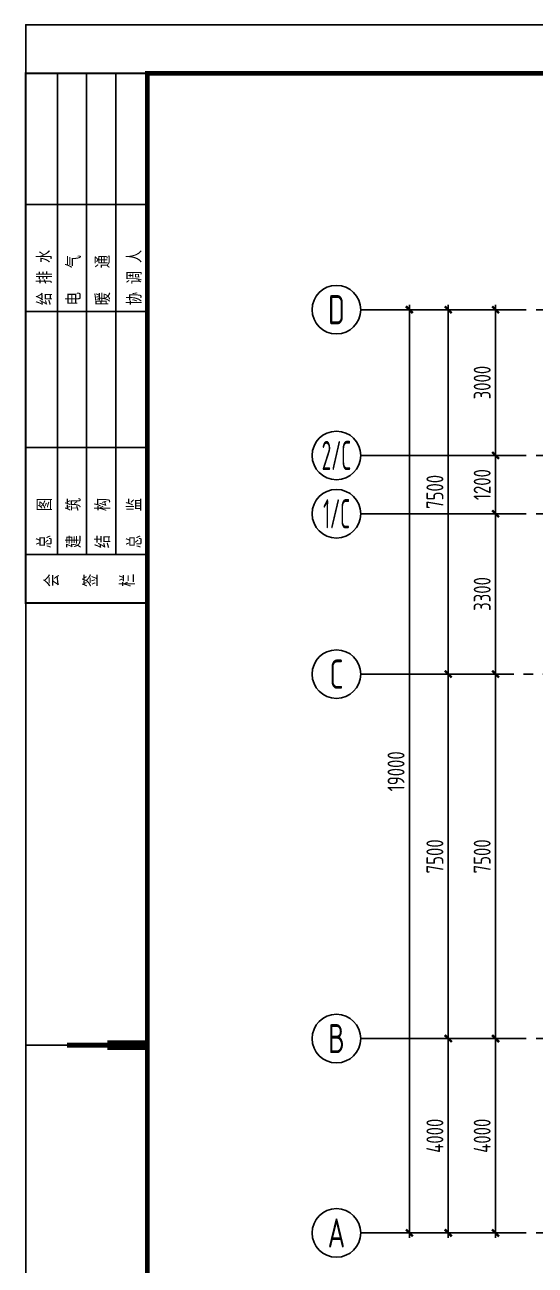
# Model space of a CAD drawing. Extents: x 665703 to 1047784, y -160603 to 92239.
# Drawn here: x 668978 to 679475, y 66695 to 92222 of the extents above; entities that cross this region are included whole.
import ezdxf
from ezdxf.enums import TextEntityAlignment as Align

# ---------------------------------------------------------------- set-up
doc = ezdxf.new("R2010")
doc.units = 0
doc.header["$LTSCALE"] = 800
doc.linetypes.add('CENTER', pattern=[2, 1.25, -0.25, 0.25, -0.25])
doc.layers.get('0').update_dxf_attribs({"linetype": 'CONTINUOUS'})
doc.layers.get('Defpoints').update_dxf_attribs({"linetype": 'CONTINUOUS'})
for name, color, linetype in [('AXIS', 4, 'CENTER'), ('DIM', 2, 'CONTINUOUS'), ('NUM', 7, 'CONTINUOUS'), ('TK', 7, 'CONTINUOUS')]:
    doc.layers.add(name, color=color, linetype=linetype)
doc.styles.add('TSSD_Axis', font='tssdeng.shx', dxfattribs={"width": 0.7, "bigfont": 'tssdchn.shx'})
doc.styles.add('TSSD_Dimension', font='Tssdeng.shx', dxfattribs={"width": 0.75, "bigfont": 'hztxt.shx'})
doc.dimstyles.new('TSSD_100_100', dxfattribs={"dimtxt": 350, "dimasz": 100, "dimexe": 100, "dimexo": 250, "dimgap": 100, "dimtad": 1, "dimdec": 0, "dimzin": 0, "dimdsep": 46, "dimtxsty": 'TSSD_Dimension', "dimblk": 'ARCHTICK', "dimcen": 0, "dimdle": 100, "dimclrt": 7, "dimadec": 0, "dimazin": 0, "dimtfac": 1, "dimtdec": 0, "dimtix": 1, "dimtmove": 2, "dimatfit": 3, "dimldrblk": 'ARCHTICK', "dimfxl": 0, "dimtolj": 1, "dimtzin": 0, "dimarcsym": 0})

# ---------------------------------------------------------------- blocks, each defined once
blk = doc.blocks.new('ts_axno')
at = {"color": 0, "linetype": 'ByBlock', "lineweight": -2}
blk.add_circle((0, 0), 0.5, dxfattribs=at)
at = {"color": 0, "linetype": 'ByBlock', "lineweight": -2, "style": 'TSSD_Axis', "width": 0.7}
blk.add_attdef('A', text='', height=0.6, dxfattribs=at).set_placement((0, 0), align=Align.MIDDLE_CENTER)
blk = doc.blocks.new('_ArchTick')
at = {"color": 0, "const_width": 0.5}
blk.add_lwpolyline([(-0.71, -0.71), (0.71, 0.71)], dxfattribs=at)
blk = doc.blocks.new('*D1171')
at = {"layer": 'Defpoints', "color": 0, "transparency": 16777216}
for p in [(678293, 86359), (677688, 78859), (678293, 78859)]:
    blk.add_point(p, dxfattribs=at)
at = {"layer": 'DIM', "color": 0, "lineweight": -2, "transparency": 16777216}
for p, q in [((678043, 86359), (677588, 86359)), ((677688, 86459), (677688, 78759)), ((678043, 78859), (677588, 78859))]:
    blk.add_line(p, q, dxfattribs=at)
at = {"layer": 'DIM', "color": 0, "lineweight": -2, "transparency": 16777216, "xscale": 100, "yscale": 100, "zscale": 100}
for p, rotation in [((677688, 86359), 90), ((677688, 78859), 270)]:
    blk.add_blockref('_ArchTick', p, dxfattribs=dict(at, rotation=rotation))
at = {"layer": 'DIM', "color": 7, "transparency": 16777216, "insert": (677413, 82609), "char_height": 350, "attachment_point": 5, "rotation": 90, "style": 'TSSD_Dimension'}
blk.add_mtext('\\A1;7500', dxfattribs=at)
blk = doc.blocks.new('*D1174')
at = {"layer": 'Defpoints', "color": 0, "transparency": 16777216}
for p in [(678293, 78859), (677688, 71359), (678293, 71359)]:
    blk.add_point(p, dxfattribs=at)
at = {"layer": 'DIM', "color": 0, "lineweight": -2, "transparency": 16777216}
for p, q in [((677688, 78959), (677688, 71259)), ((678043, 78859), (677588, 78859)), ((678043, 71359), (677588, 71359))]:
    blk.add_line(p, q, dxfattribs=at)
at = {"layer": 'DIM', "color": 0, "lineweight": -2, "transparency": 16777216, "xscale": 100, "yscale": 100, "zscale": 100}
for p, rotation in [((677688, 78859), 90), ((677688, 71359), 270)]:
    blk.add_blockref('_ArchTick', p, dxfattribs=dict(at, rotation=rotation))
at = {"layer": 'DIM', "color": 7, "transparency": 16777216, "insert": (677413, 75109), "char_height": 350, "attachment_point": 5, "rotation": 90, "style": 'TSSD_Dimension'}
blk.add_mtext('\\A1;7500', dxfattribs=at)
blk = doc.blocks.new('*D1175')
at = {"layer": 'Defpoints', "color": 0, "transparency": 16777216}
for p in [(678293, 71359), (677688, 67359), (678293, 67359)]:
    blk.add_point(p, dxfattribs=at)
at = {"layer": 'DIM', "color": 0, "lineweight": -2, "transparency": 16777216}
for p, q in [((678043, 71359), (677588, 71359)), ((677688, 71459), (677688, 67259)), ((678043, 67359), (677588, 67359))]:
    blk.add_line(p, q, dxfattribs=at)
at = {"layer": 'DIM', "color": 0, "lineweight": -2, "transparency": 16777216, "xscale": 100, "yscale": 100, "zscale": 100}
for p, rotation in [((677688, 71359), 90), ((677688, 67359), 270)]:
    blk.add_blockref('_ArchTick', p, dxfattribs=dict(at, rotation=rotation))
at = {"layer": 'DIM', "color": 7, "transparency": 16777216, "insert": (677413, 69359), "char_height": 350, "attachment_point": 5, "rotation": 90, "style": 'TSSD_Dimension'}
blk.add_mtext('\\A1;4000', dxfattribs=at)
blk = doc.blocks.new('*D1170')
at = {"layer": 'Defpoints', "color": 0, "transparency": 16777216}
for p in [(676888, 86359), (678293, 86359), (678293, 67359)]:
    blk.add_point(p, dxfattribs=at)
at = {"layer": 'DIM', "color": 0, "lineweight": -2, "transparency": 16777216}
for p, q in [((678043, 86359), (676788, 86359)), ((676888, 67259), (676888, 86459)), ((678043, 67359), (676788, 67359))]:
    blk.add_line(p, q, dxfattribs=at)
at = {"layer": 'DIM', "color": 0, "lineweight": -2, "transparency": 16777216, "xscale": 100, "yscale": 100, "zscale": 100}
for p, rotation in [((676888, 86359), 90), ((676888, 67359), 270)]:
    blk.add_blockref('_ArchTick', p, dxfattribs=dict(at, rotation=rotation))
at = {"layer": 'DIM', "color": 7, "transparency": 16777216, "insert": (676613, 76859), "char_height": 350, "attachment_point": 5, "rotation": 90, "style": 'TSSD_Dimension'}
blk.add_mtext('\\A1;19000', dxfattribs=at)
blk = doc.blocks.new('*D1169')
at = {"layer": 'Defpoints', "color": 0, "transparency": 16777216}
for p in [(679265, 82159), (678660, 78859), (679265, 78859)]:
    blk.add_point(p, dxfattribs=at)
at = {"layer": 'DIM', "color": 0, "lineweight": -2, "transparency": 16777216}
for p, q in [((678660, 82259), (678660, 78759)), ((679015, 82159), (678560, 82159)), ((679015, 78859), (678560, 78859))]:
    blk.add_line(p, q, dxfattribs=at)
at = {"layer": 'DIM', "color": 0, "lineweight": -2, "transparency": 16777216, "xscale": 100, "yscale": 100, "zscale": 100}
for p, rotation in [((678660, 82159), 90), ((678660, 78859), 270)]:
    blk.add_blockref('_ArchTick', p, dxfattribs=dict(at, rotation=rotation))
at = {"layer": 'DIM', "color": 7, "transparency": 16777216, "insert": (678385, 80509), "char_height": 350, "attachment_point": 5, "rotation": 90, "style": 'TSSD_Dimension'}
blk.add_mtext('\\A1;3300', dxfattribs=at)
blk = doc.blocks.new('*D1173')
at = {"layer": 'Defpoints', "color": 0, "transparency": 16777216}
for p in [(679265, 78859), (678660, 71359), (679265, 71359)]:
    blk.add_point(p, dxfattribs=at)
at = {"layer": 'DIM', "color": 0, "lineweight": -2, "transparency": 16777216}
for p, q in [((678660, 78959), (678660, 71259)), ((679015, 78859), (678560, 78859)), ((679015, 71359), (678560, 71359))]:
    blk.add_line(p, q, dxfattribs=at)
at = {"layer": 'DIM', "color": 0, "lineweight": -2, "transparency": 16777216, "xscale": 100, "yscale": 100, "zscale": 100}
for p, rotation in [((678660, 78859), 90), ((678660, 71359), 270)]:
    blk.add_blockref('_ArchTick', p, dxfattribs=dict(at, rotation=rotation))
at = {"layer": 'DIM', "color": 7, "transparency": 16777216, "insert": (678385, 75109), "char_height": 350, "attachment_point": 5, "rotation": 90, "style": 'TSSD_Dimension'}
blk.add_mtext('\\A1;7500', dxfattribs=at)
blk = doc.blocks.new('*D1172')
at = {"layer": 'Defpoints', "color": 0, "transparency": 16777216}
for p in [(679265, 71359), (678660, 67359), (679265, 67359)]:
    blk.add_point(p, dxfattribs=at)
at = {"layer": 'DIM', "color": 0, "lineweight": -2, "transparency": 16777216}
for p, q in [((679015, 71359), (678560, 71359)), ((678660, 71459), (678660, 67259)), ((679015, 67359), (678560, 67359))]:
    blk.add_line(p, q, dxfattribs=at)
at = {"layer": 'DIM', "color": 0, "lineweight": -2, "transparency": 16777216, "xscale": 100, "yscale": 100, "zscale": 100}
for p, rotation in [((678660, 71359), 90), ((678660, 67359), 270)]:
    blk.add_blockref('_ArchTick', p, dxfattribs=dict(at, rotation=rotation))
at = {"layer": 'DIM', "color": 7, "transparency": 16777216, "insert": (678385, 69359), "char_height": 350, "attachment_point": 5, "rotation": 90, "style": 'TSSD_Dimension'}
blk.add_mtext('\\A1;4000', dxfattribs=at)
blk = doc.blocks.new('*D1242')
at = {"layer": 'Defpoints', "color": 0, "transparency": 16777216}
for p in [(679265, 83359), (678660, 82159), (679265, 82159)]:
    blk.add_point(p, dxfattribs=at)
at = {"layer": 'DIM', "color": 0, "lineweight": -2, "transparency": 16777216}
for p, q in [((679015, 83359), (678560, 83359)), ((678660, 83459), (678660, 82059)), ((679015, 82159), (678560, 82159))]:
    blk.add_line(p, q, dxfattribs=at)
at = {"layer": 'DIM', "color": 0, "lineweight": -2, "transparency": 16777216, "xscale": 100, "yscale": 100, "zscale": 100}
for p, rotation in [((678660, 83359), 90), ((678660, 82159), 270)]:
    blk.add_blockref('_ArchTick', p, dxfattribs=dict(at, rotation=rotation))
at = {"layer": 'DIM', "color": 7, "transparency": 16777216, "insert": (678385, 82759), "char_height": 350, "attachment_point": 5, "rotation": 90, "style": 'TSSD_Dimension'}
blk.add_mtext('\\A1;1200', dxfattribs=at)
blk = doc.blocks.new('*D1241')
at = {"layer": 'Defpoints', "color": 0, "transparency": 16777216}
for p in [(679265, 86359), (678660, 83359), (679265, 83359)]:
    blk.add_point(p, dxfattribs=at)
at = {"layer": 'DIM', "color": 0, "lineweight": -2, "transparency": 16777216}
for p, q in [((679015, 86359), (678560, 86359)), ((678660, 86459), (678660, 83259)), ((679015, 83359), (678560, 83359))]:
    blk.add_line(p, q, dxfattribs=at)
at = {"layer": 'DIM', "color": 0, "lineweight": -2, "transparency": 16777216, "xscale": 100, "yscale": 100, "zscale": 100}
for p, rotation in [((678660, 86359), 90), ((678660, 83359), 270)]:
    blk.add_blockref('_ArchTick', p, dxfattribs=dict(at, rotation=rotation))
at = {"layer": 'DIM', "color": 7, "transparency": 16777216, "insert": (678385, 84859), "char_height": 350, "attachment_point": 5, "rotation": 90, "style": 'TSSD_Dimension'}
blk.add_mtext('\\A1;3000', dxfattribs=at)
blk = doc.blocks.new('TK2')
at = {"layer": 'TK', "color": 2}
for p, q in [((650, 41000), (650, 31100)), ((1250, 41000), (1250, 31100)), ((1850, 41000), (1850, 31100)), ((0, 38300), (2500, 38300)), ((0, 36100), (2500, 36100)), ((0, 33300), (2500, 33300)), ((0, 31100), (2500, 31100))]:
    blk.add_line(p, q, dxfattribs=at)
blk.add_lwpolyline([(59400, 42000), (0, 42000), (0, 0), (59400, 0)], close=True, dxfattribs=at)
for points, const_width in [([(0, 41000), (2500, 41000), (2500, 30100), (0, 30100)], 40), ([(2500, 41000), (58400, 41000), (58400, 1000), (2500, 1000)], 100)]:
    blk.add_lwpolyline(points, close=True, dxfattribs=dict(at, const_width=const_width))
for points, const_width in [([(0, 21000), (2500, 21000)], 35), ([(2500, 21000), (850, 21000)], 100), ([(2500, 21000), (1675, 21000)], 200)]:
    blk.add_lwpolyline(points, dxfattribs=dict(at, const_width=const_width))
at = {"layer": 'TK', "color": 2, "style": 'TSSD_Dimension', "width": 0.9}
for s, p in [('给 排 水', (536, 36230)), ('协 调 人', (2386, 36230)), ('电   气', (1136, 36230)), ('暖   通', (1736, 36230)), ('总   图', (536, 31230)), ('建   筑', (1136, 31230)), ('结   构', (1736, 31230)), ('总   监', (2386, 31230)), ('会', (688, 30432)), ('签', (1485, 30432)), ('栏', (2244, 30432))]:
    blk.add_text(s, height=300, rotation=90, dxfattribs=at).set_placement(p)

msp = doc.modelspace()

# ---------------------------------------------------------------- linework, layer by layer
at = {"color": 0, "linetype": 'ByBlock', "lineweight": -2}
for centre in [(675387.8, 83358.9), (675387.8, 82158.9)]:
    msp.add_circle(centre, 500, dxfattribs=at)
at = {"layer": 'AXIS'}
for p, q in [((678292.8, 86358.9), (721338.8, 86358.9)), ((678292.8, 83358.9), (692561.6, 83358.9)), ((678292.8, 82158.9), (721338.8, 82158.9)), ((678033.3, 78858.9), (721338.8, 78858.9)), ((678292.8, 71358.9), (721338.8, 71358.9)), ((678292.8, 67358.9), (721338.8, 67358.9))]:
    msp.add_line(p, q, dxfattribs=at)
at = {"layer": 'NUM'}
for p, q in [((678292.8, 86358.9), (675887.8, 86358.9)), ((678292.8, 83358.9), (675887.8, 83358.9)), ((678292.8, 82158.9), (675887.8, 82158.9)), ((678292.8, 78858.9), (675887.8, 78858.9)), ((678292.8, 71358.9), (675887.8, 71358.9)), ((678292.8, 67358.9), (675887.8, 67358.9))]:
    msp.add_line(p, q, dxfattribs=at)

# ---------------------------------------------------------------- block references
at = {"layer": 'DIM'}
msp.add_blockref('TK2', (668997.7, 50221.9), dxfattribs=at)
at = {"layer": 'NUM'}
ref = msp.add_blockref('ts_axno', (675387.8, 86358.9), dxfattribs=dict(at, xscale=1000, yscale=1000, zscale=1000))
ref.add_attrib('D', 'D', dxfattribs={"height": 600, "style": 'TSSD_Axis', "width": 0.7}).set_placement((675387.8, 86358.9), align=Align.MIDDLE_CENTER)
ref = msp.add_blockref('ts_axno', (675387.8, 78858.9), dxfattribs=dict(at, xscale=1000, yscale=1000, zscale=1000))
ref.add_attrib('C', 'C', dxfattribs={"height": 600, "style": 'TSSD_Axis', "width": 0.7}).set_placement((675387.8, 78858.9), align=Align.MIDDLE_CENTER)
ref = msp.add_blockref('ts_axno', (675387.8, 71358.9), dxfattribs=dict(at, xscale=1000, yscale=1000, zscale=1000))
ref.add_attrib('B', 'B', dxfattribs={"height": 600, "style": 'TSSD_Axis', "width": 0.7}).set_placement((675387.8, 71358.9), align=Align.MIDDLE_CENTER)
ref = msp.add_blockref('ts_axno', (675387.8, 67358.9), dxfattribs=dict(at, xscale=1000, yscale=1000, zscale=1000))
ref.add_attrib('A', 'A', dxfattribs={"height": 600, "style": 'TSSD_Axis', "width": 0.7}).set_placement((675387.8, 67358.9), align=Align.MIDDLE_CENTER)

# ---------------------------------------------------------------- texts
at = {"color": 0, "linetype": 'ByBlock', "lineweight": -2, "style": 'TSSD_Axis', "width": 0.5}
msp.add_attdef('2/C', text='A', height=600, dxfattribs=at).set_placement((675387.8, 83358.9), align=Align.MIDDLE_CENTER)
at = {"color": 0, "linetype": 'ByBlock', "lineweight": -2, "style": 'TSSD_Axis', "oblique": 0.5, "width": 0.5}
msp.add_attdef('1/C', text='A', height=600, dxfattribs=at).set_placement((675387.8, 82158.9), align=Align.MIDDLE_CENTER)

# ---------------------------------------------------------------- dimensions: what is measured, and where the dimension line sits
at = {"layer": 'DIM'}
for base, p1, p2, picture, middle in [((676887.8, 86358.9), (678292.8, 67358.9), (678292.8, 86358.9), '*D1170', (676612.8, 76858.9)), ((677687.8, 78858.9), (678292.8, 86358.9), (678292.8, 78858.9), '*D1171', (677412.8, 82608.9)), ((678659.6, 83358.9), (679264.6, 86358.9), (679264.6, 83358.9), '*D1241', (678384.6, 84858.9)), ((678659.6, 82158.9), (679264.6, 83358.9), (679264.6, 82158.9), '*D1242', (678384.6, 82758.9)), ((678659.6, 78858.9), (679264.6, 82158.9), (679264.6, 78858.9), '*D1169', (678384.6, 80508.9)), ((677687.8, 71358.9), (678292.8, 78858.9), (678292.8, 71358.9), '*D1174', (677412.8, 75108.9)), ((678659.6, 71358.9), (679264.6, 78858.9), (679264.6, 71358.9), '*D1173', (678384.6, 75108.9)), ((677687.8, 67358.9), (678292.8, 71358.9), (678292.8, 67358.9), '*D1175', (677412.8, 69358.9)), ((678659.6, 67358.9), (679264.6, 71358.9), (679264.6, 67358.9), '*D1172', (678384.6, 69358.9))]:
    dim = msp.add_linear_dim(base=base, p1=p1, p2=p2, angle=90, dimstyle='TSSD_100_100', dxfattribs=at)
    dim.commit()
    dim.dimension.update_dxf_attribs({"geometry": picture, "text_midpoint": middle})

doc.saveas('drawing.dxf')
